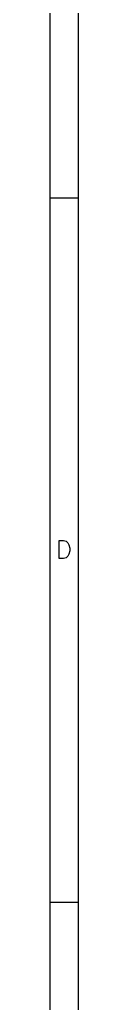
# Model space of a CAD drawing. Extents: x -3.5 to 12.2, y -7.4 to 3.5.
# Drawn here: x 12.126 to 12.204, y -4.613 to -1.863 of the extents above; entities that cross this region are included whole.
import ezdxf

# ---------------------------------------------------------------- set-up
doc = ezdxf.new("R2010")
doc.units = 0
doc.header["$MEASUREMENT"] = 0
doc.layers.add('BLACK', color=7, linetype='CONTINUOUS')

msp = doc.modelspace()

# ---------------------------------------------------------------- linework, layer by layer
at = {"layer": 'BLACK', "linetype": 'CONTINUOUS'}
for p, q in [((12.2043, 3.5433), (12.2043, -7.3623)), ((12.1256, 3.4646), (12.1256, -7.2836)), ((12.2043, -2.3622), (12.1256, -2.3622)), ((12.1515, -3.3698), (12.1515, -3.3186)), ((12.1515, -3.3186), (12.1637, -3.3186)), ((12.1637, -3.3186), (12.171, -3.3211)), ((12.171, -3.3211), (12.1759, -3.326)), ((12.1759, -3.326), (12.1783, -3.3308)), ((12.1783, -3.3308), (12.1808, -3.3406)), ((12.1808, -3.3479), (12.1783, -3.3576)), ((12.1808, -3.3406), (12.1808, -3.3479)), ((12.1637, -3.3698), (12.1515, -3.3698)), ((12.171, -3.3674), (12.1637, -3.3698)), ((12.1759, -3.3625), (12.171, -3.3674)), ((12.1783, -3.3576), (12.1759, -3.3625)), ((12.2043, -4.3307), (12.1256, -4.3307))]:
    msp.add_line(p, q, dxfattribs=at)

doc.saveas('drawing.dxf')
